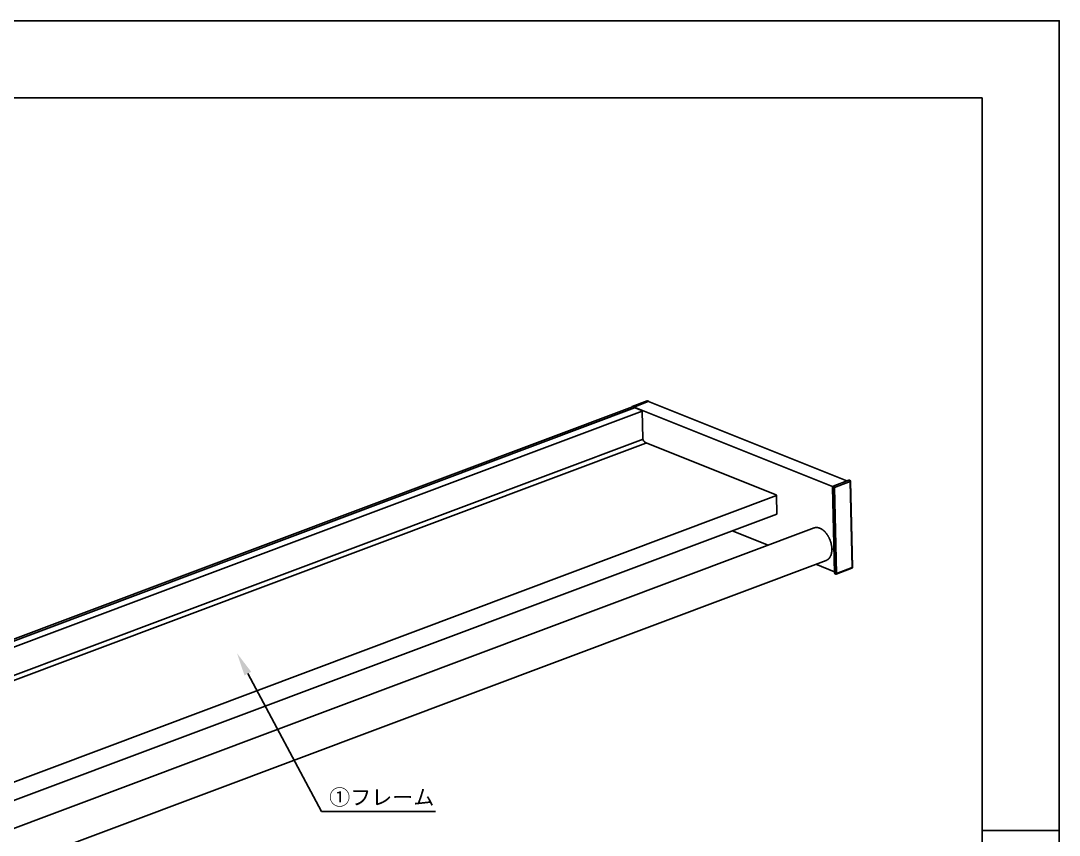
# Model space of a CAD drawing. Header units: millimetres. Extents: x 294 to 1873, y 2566 to 2986.
# Drawn here: x 455.8 to 590.5, y 2670.4 to 2776 of the extents above; entities that cross this region are included whole.
import ezdxf
from ezdxf import colors
from ezdxf.entities.mleader import LeaderData, LeaderLine
from ezdxf.math import Vec2, Vec3

# ---------------------------------------------------------------- set-up
doc = ezdxf.new("R2010")
doc.units = ezdxf.units.MM
doc.layers.add('寸法・仕様', color=255, linetype='Continuous', lineweight=9)
doc.layers.add('本体', color=3, linetype='Continuous', lineweight=25)
doc.styles.add('x1', font='', dxfattribs={"height": 2})
doc.styles.get('x1').set_extended_font_data('MS PGothic')

# ---------------------------------------------------------------- blocks, each defined once
blk = doc.blocks.new('Morita Aluminum for WEB')
blk.add_line((281.84, 101.08), (291.84, 101.08))
for points in [[(-5.16, 206.08), (291.84, 206.08), (291.84, -3.92), (-5.16, -3.92)], [(4.84, 196.08), (281.84, 196.08), (281.84, 6.08), (4.84, 6.08)]]:
    blk.add_lwpolyline(points, close=True)

msp = doc.modelspace()

# ---------------------------------------------------------------- linework, layer by layer
msp.add_lwpolyline([(303.52, 2766.03), (580.52, 2766.03), (580.52, 2596.03), (303.52, 2596.03)], close=True)
at = {"layer": '本体'}
for p, q in [((535.13, 2726.01), (537.07, 2726.74)), ((535.31, 2725.95), (537.24, 2726.68)), ((537.22, 2726.64), (535.46, 2725.98)), ((537.07, 2726.74), (537.11, 2726.74)), ((537.09, 2726.74), (537.07, 2726.74)), ((537.12, 2726.74), (537.09, 2726.74)), ((537.12, 2726.74), (537.27, 2726.68)), ((537.25, 2726.64), (537.22, 2726.64)), ((537.25, 2726.64), (562.95, 2716.35)), ((537.3, 2726.62), (537.3, 2726.63)), ((327.84, 2648.14), (535.16, 2725.96)), ((328.13, 2648.02), (535.44, 2725.83)), ((329.18, 2647.6), (536.43, 2725.39)), ((535.11, 2725.96), (535.11, 2725.94)), ((535.15, 2726.01), (535.31, 2725.95)), ((535.16, 2725.96), (535.18, 2725.95)), ((535.18, 2725.95), (536.38, 2725.48)), ((535.34, 2725.94), (535.3, 2725.91)), ((535.31, 2725.91), (535.31, 2725.95)), ((535.36, 2725.94), (535.34, 2725.94)), ((535.38, 2725.94), (535.36, 2725.94)), ((535.38, 2725.94), (561.13, 2715.63)), ((535.43, 2725.93), (535.43, 2725.92)), ((536.43, 2725.39), (536.52, 2721.87)), ((536.57, 2721.78), (333.93, 2645.72)), ((536.88, 2721.25), (334.78, 2645.39)), ((536.83, 2721.34), (553.79, 2714.54)), ((561.2, 2715.69), (563.24, 2716.46)), ((561.35, 2715.51), (563.39, 2716.28)), ((563.29, 2716.46), (563.24, 2716.46)), ((563.25, 2716.46), (563.33, 2716.46)), ((563.39, 2716.28), (563.68, 2705.13)), ((563.44, 2716.32), (563.72, 2705.18)), ((553.85, 2714.46), (351.85, 2638.64)), ((553.85, 2714.46), (553.91, 2712.11)), ((561.39, 2704.41), (561.1, 2715.55)), ((561.14, 2715.51), (561.43, 2704.37)), ((561.35, 2715.51), (561.64, 2704.37)), ((553.88, 2712.06), (354.13, 2637.08)), ((354.22, 2633.5), (558.72, 2710.26)), ((552.77, 2708.02), (548.1, 2709.89)), ((561.31, 2707.44), (561.03, 2707.55)), ((560.3, 2706.06), (354.34, 2628.75)), ((561.38, 2704.57), (558.95, 2705.55)), ((563.63, 2705.03), (561.59, 2704.27)), ((563.68, 2705.13), (561.64, 2704.37)), ((561.58, 2704.27), (561.49, 2704.27))]:
    msp.add_line(p, q, dxfattribs=at)
for points in [[(561.03, 2707.55), (561.03, 2707.58), (561.03, 2707.6), (561.03, 2707.63), (561.03, 2707.65), (561.02, 2707.68), (561.02, 2707.7), (561.02, 2707.73), (561.02, 2707.76), (561.02, 2707.78), (561.01, 2707.81), (561.01, 2707.83), (561.01, 2707.86), (561, 2707.89), (561, 2707.91), (560.99, 2707.94), (560.99, 2707.97), (560.99, 2708), (560.98, 2708.02), (560.98, 2708.05), (560.97, 2708.08), (560.96, 2708.11), (560.96, 2708.14), (560.95, 2708.16), (560.95, 2708.19), (560.94, 2708.22), (560.93, 2708.25), (560.93, 2708.28), (560.92, 2708.31), (560.91, 2708.33), (560.9, 2708.36), (560.89, 2708.39), (560.89, 2708.42), (560.88, 2708.45), (560.87, 2708.48), (560.86, 2708.51), (560.85, 2708.53), (560.84, 2708.56), (560.83, 2708.59), (560.82, 2708.62), (560.81, 2708.65), (560.8, 2708.68), (560.79, 2708.71), (560.77, 2708.74), (560.76, 2708.76), (560.75, 2708.79), (560.74, 2708.82), (560.73, 2708.85), (560.71, 2708.88), (560.7, 2708.91), (560.69, 2708.93), (560.67, 2708.96), (560.66, 2708.99), (560.65, 2709.02), (560.63, 2709.04), (560.62, 2709.07), (560.6, 2709.1), (560.59, 2709.12), (560.57, 2709.15), (560.56, 2709.18), (560.54, 2709.2), (560.53, 2709.23), (560.51, 2709.26), (560.49, 2709.28), (560.48, 2709.31), (560.46, 2709.33), (560.44, 2709.36), (560.43, 2709.38), (560.41, 2709.41), (560.39, 2709.43), (560.38, 2709.46), (560.36, 2709.48), (560.34, 2709.5), (560.32, 2709.53), (560.31, 2709.55), (560.29, 2709.57), (560.27, 2709.59), (560.25, 2709.62), (560.23, 2709.64), (560.22, 2709.66), (560.2, 2709.68), (560.18, 2709.7), (560.16, 2709.72), (560.14, 2709.74), (560.12, 2709.76), (560.1, 2709.78), (560.09, 2709.8), (560.07, 2709.82), (560.05, 2709.84), (560.03, 2709.85), (560.01, 2709.87), (559.99, 2709.89), (559.97, 2709.91), (559.95, 2709.92), (559.93, 2709.94), (559.91, 2709.95), (559.89, 2709.97), (559.88, 2709.98), (559.86, 2710), (559.84, 2710.01), (559.82, 2710.03), (559.8, 2710.04), (559.78, 2710.05), (559.76, 2710.07), (559.74, 2710.08), (559.72, 2710.09), (559.7, 2710.1), (559.68, 2710.12), (559.67, 2710.13), (559.65, 2710.14), (559.63, 2710.15), (559.61, 2710.16), (559.59, 2710.17), (559.57, 2710.18), (559.55, 2710.19), (559.54, 2710.2), (559.52, 2710.2), (559.5, 2710.21), (559.48, 2710.22), (559.46, 2710.23), (559.44, 2710.23), (559.43, 2710.24), (559.41, 2710.25), (559.39, 2710.25), (559.37, 2710.26), (559.35, 2710.27), (559.33, 2710.27), (559.32, 2710.28), (559.3, 2710.28), (559.28, 2710.29), (559.26, 2710.29), (559.24, 2710.29), (559.22, 2710.3), (559.2, 2710.3), (559.19, 2710.3), (559.17, 2710.31), (559.15, 2710.31), (559.13, 2710.31), (559.11, 2710.31), (559.09, 2710.31), (559.07, 2710.31), (559.05, 2710.32), (559.03, 2710.32), (559.02, 2710.32), (559, 2710.31), (558.98, 2710.31), (558.96, 2710.31), (558.94, 2710.31), (558.92, 2710.31), (558.9, 2710.31), (558.89, 2710.3), (558.87, 2710.3), (558.85, 2710.3), (558.83, 2710.29), (558.81, 2710.29), (558.79, 2710.28), (558.78, 2710.28), (558.76, 2710.27), (558.74, 2710.27), (558.72, 2710.26)], [(560.3, 2706.06), (560.32, 2706.07), (560.33, 2706.07), (560.35, 2706.08), (560.36, 2706.08), (560.38, 2706.09), (560.39, 2706.1), (560.4, 2706.11), (560.42, 2706.11), (560.43, 2706.12), (560.45, 2706.13), (560.46, 2706.14), (560.47, 2706.15), (560.49, 2706.16), (560.5, 2706.16), (560.51, 2706.17), (560.53, 2706.18), (560.54, 2706.19), (560.55, 2706.2), (560.57, 2706.22), (560.58, 2706.23), (560.59, 2706.24), (560.6, 2706.25), (560.62, 2706.26), (560.63, 2706.27), (560.64, 2706.28), (560.65, 2706.3), (560.66, 2706.31), (560.67, 2706.32), (560.69, 2706.34), (560.7, 2706.35), (560.71, 2706.36), (560.72, 2706.38), (560.73, 2706.39), (560.74, 2706.41), (560.75, 2706.42), (560.76, 2706.43), (560.77, 2706.45), (560.78, 2706.47), (560.79, 2706.48), (560.8, 2706.5), (560.81, 2706.51), (560.82, 2706.53), (560.83, 2706.54), (560.83, 2706.56), (560.84, 2706.58), (560.85, 2706.59), (560.86, 2706.61), (560.87, 2706.63), (560.87, 2706.65), (560.88, 2706.66), (560.89, 2706.68), (560.9, 2706.7), (560.9, 2706.72), (560.91, 2706.74), (560.92, 2706.75), (560.92, 2706.77), (560.93, 2706.79), (560.94, 2706.81), (560.94, 2706.83), (560.95, 2706.85), (560.95, 2706.87), (560.96, 2706.88), (560.96, 2706.9), (560.97, 2706.92), (560.97, 2706.94), (560.98, 2706.96), (560.98, 2706.98), (560.99, 2707), (560.99, 2707.02), (560.99, 2707.04), (561, 2707.06), (561, 2707.08), (561, 2707.1), (561.01, 2707.12), (561.01, 2707.14), (561.01, 2707.16), (561.01, 2707.18), (561.02, 2707.2), (561.02, 2707.22), (561.02, 2707.24), (561.02, 2707.26), (561.02, 2707.29), (561.03, 2707.31), (561.03, 2707.33), (561.03, 2707.35), (561.03, 2707.37), (561.03, 2707.39), (561.03, 2707.41), (561.03, 2707.43), (561.03, 2707.45), (561.03, 2707.47), (561.03, 2707.49), (561.03, 2707.51), (561.03, 2707.53), (561.03, 2707.55)]]:
    msp.add_lwpolyline(points, dxfattribs=at)
for centre, radius, start, end in [((537.26, 2726.64), 0.0432, 349.9617, 109.6939), ((535.14, 2725.97), 0.0387, 71.9603, 197.9146), ((535.49, 2725.93), 0.0581, 116.5206, 181.8075), ((536.32, 2725.39), 0.103, 0.3365, 60.4622), ((537.14, 2721.87), 0.619, 180.3365, 240.4622), ((561.3, 2715.52), 0.199, 124.0515, 171.1576), ((561.34, 2715.52), 0.194, 116.5067, 181.8215), ((561.22, 2715.63), 0.0644, 65.369, 122.0224), ((561.15, 2715.51), 0.206, 0.3234, 60.4753), ((563.18, 2716.28), 0.206, 0.3234, 60.4753), ((563.32, 2716.38), 0.0787, 57.8632, 112.8623), ((563.25, 2716.29), 0.192, 10.1538, 55.6219), ((563.38, 2716.33), 0.0555, 276.8313, 352.4374), ((553.74, 2714.45), 0.103, 0.3366, 60.4621), ((561.15, 2715.56), 0.0471, 186.3585, 260.5206), ((561.25, 2715.83), 0.338, 252.0471, 288.5115), ((553.86, 2712.1), 0.0485, 299.2989, 8.8161), ((563.58, 2705.12), 0.0964, 299.1715, 9.0907), ((563.53, 2705.21), 0.199, 304.8956, 350.7157), ((563.67, 2705.19), 0.0605, 279.2838, 345.3375), ((561.44, 2704.42), 0.0515, 194.3636, 258.0905), ((561.58, 2704.44), 0.193, 191.0536, 234.0301), ((561.53, 2704.69), 0.338, 252.0471, 288.5115), ((561.52, 2704.36), 0.096, 174.4195, 252.3741), ((561.55, 2704.35), 0.0902, 289.8129, 11.0758)]:
    msp.add_arc(centre, radius, start, end, dxfattribs=at)

# ---------------------------------------------------------------- block references
msp.add_blockref('Morita Aluminum for WEB', (298.68, 2569.95))

# ---------------------------------------------------------------- leaders
at = {"layer": '寸法・仕様', "linetype": 'Continuous'}
ml = msp.add_multileader_mtext('Standard', dxfattribs=at)
ml.set_content('①フレーム', color=256, style='x1')
ml.set_leader_properties()
ml.build(insert=Vec2(0, 0))
ml.multileader.update_dxf_attribs({"text_left_attachment_type": 5, "text_right_attachment_type": 5, "dogleg_length": 0.5, "arrow_head_size": 3})
ctx = ml.context
ctx.base_point, ctx.char_height, ctx.arrow_head_size, ctx.landing_gap_size, ctx.plane_origin = Vec3(495.32, 2673.49), 2, 3, 0.5, Vec3(534.3, 2666.93)
ctx.left_attachment, ctx.right_attachment = 5, 5
notes = []
notes.append((ctx, [(1, (1, 1, 0), (494.82, 2673.49), (1, 0), 0.5, [(0, [(483.86, 2694.02)], 0, [])])]))
ctx.mtext.insert, ctx.mtext.flow_direction = Vec3(495.82, 2676.34), 5
for ctx, leaders in notes:
    for number, flags, end, landing, length, lines in leaders:
        leader = LeaderData()
        leader.index, (leader.has_last_leader_line, leader.has_dogleg_vector, leader.attachment_direction) = number, flags
        leader.last_leader_point, leader.dogleg_vector, leader.dogleg_length = Vec3(end), Vec3(landing), length
        for number, points, colour, breaks in lines:
            line = LeaderLine()
            line.index, line.vertices, line.color, line.breaks = number, Vec3.list(points), colors.encode_raw_color(colour), breaks
            leader.lines.append(line)
        ctx.leaders.append(leader)

doc.saveas('drawing.dxf')
